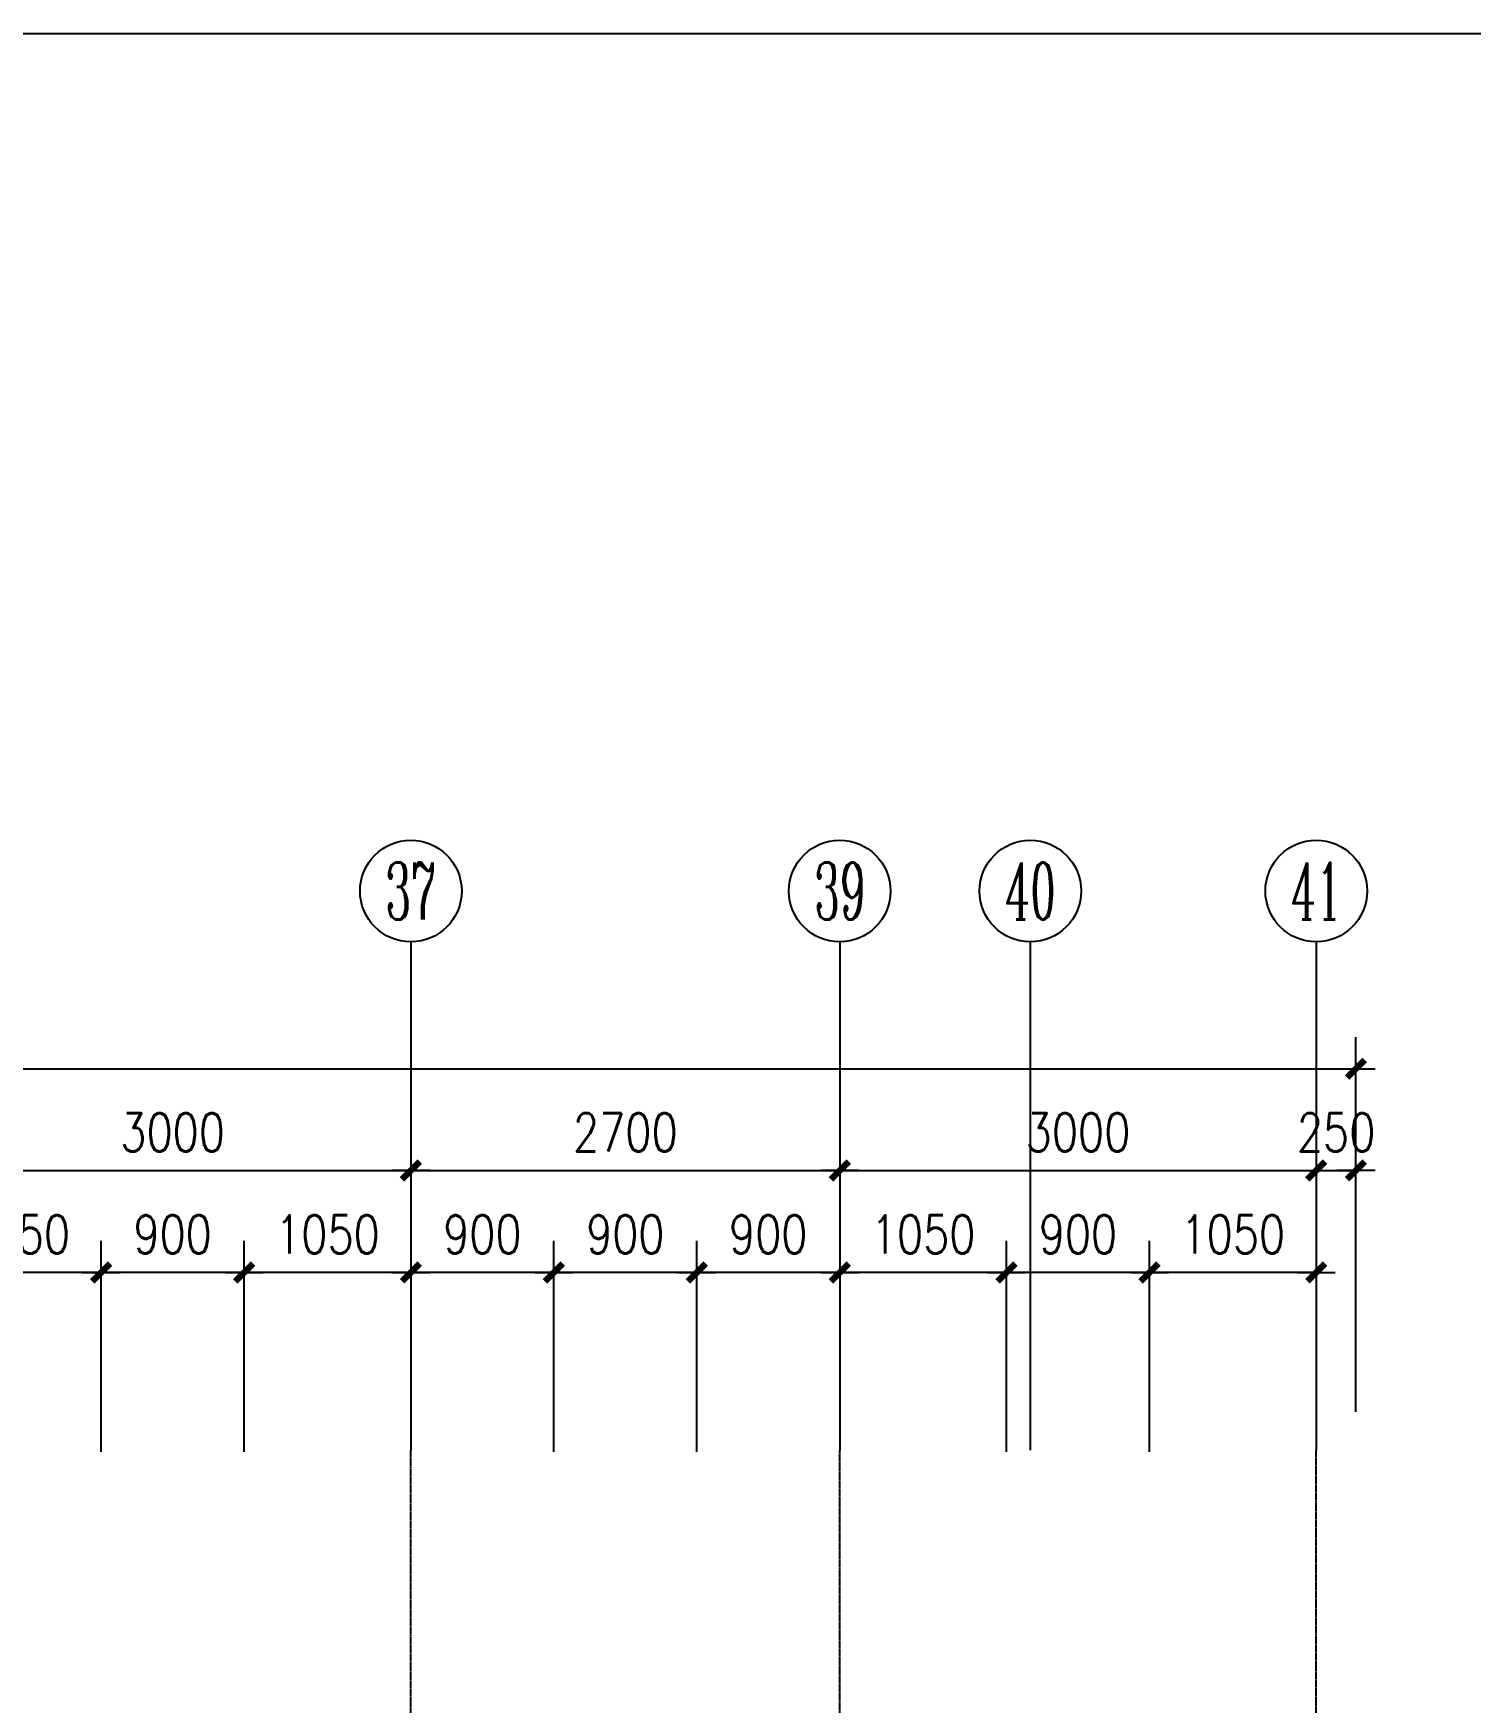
# Model space of a CAD drawing. Header units: millimetres. Extents: x -961 to 83139, y -328 to 41672.
# Drawn here: x 63266 to 72315, y 31161 to 41672 of the extents above; entities that cross this region are included whole.
import ezdxf
from ezdxf.enums import TextEntityAlignment as Align

# ---------------------------------------------------------------- set-up
doc = ezdxf.new("R2010")
doc.units = ezdxf.units.MM
doc.linetypes.add('CONTINOUS', pattern=[0])
doc.linetypes.add('DOTE', pattern=[2.42, 2, -0.2, 0.02, -0.2])
for name, color, linetype in [('AXIS', 3, 'Continuous'), ('AXIS_TEXT', 7, 'Continuous'), ('DOTE', 1, 'DOTE'), ('PUB_DIM', 3, 'Continuous'), ('看线', 130, 'CONTINOUS')]:
    doc.layers.add(name, color=color, linetype=linetype)
doc.styles.add('COMPLEX', font='COMPLEX')
doc.styles.add('DIM_FONT', font='SIMPLEX.shx', dxfattribs={"width": 0.8})
doc.dimstyles.new('AXIS80', dxfattribs={"dimscale": 0.8, "dimtxt": 300, "dimasz": 1, "dimexe": 250, "dimexo": 300, "dimgap": 150, "dimtad": 1, "dimdec": 0, "dimzin": 0, "dimdsep": 46, "dimtxsty": 'DIM_FONT', "dimblk": '_DIMX', "dimcen": 0.09, "dimse1": 1, "dimse2": 1, "dimclrt": 7, "dimadec": 0, "dimazin": 0, "dimtfac": 1, "dimtdec": 0, "dimtix": 1, "dimtmove": 2, "dimatfit": 3, "dimldrblk": '_DIMX', "dimfxl": 1, "dimtolj": 1, "dimtzin": 0, "dimarcsym": 0})
doc.dimstyles.new('DIMA80', dxfattribs={"dimscale": 0.8, "dimtxt": 300, "dimasz": 1, "dimexe": 250, "dimexo": 300, "dimgap": 150, "dimtad": 1, "dimdec": 0, "dimzin": 0, "dimdsep": 46, "dimtxsty": 'DIM_FONT', "dimblk": '_DIMX', "dimcen": 0.09, "dimse1": 1, "dimclrt": 7, "dimadec": 0, "dimazin": 0, "dimtfac": 1, "dimtdec": 0, "dimtix": 1, "dimtmove": 2, "dimatfit": 3, "dimldrblk": '_DIMX', "dimfxl": 1, "dimtolj": 1, "dimtzin": 0, "dimarcsym": 0})
doc.dimstyles.new('DIMB80', dxfattribs={"dimscale": 0.8, "dimtxt": 300, "dimasz": 1, "dimexe": 250, "dimexo": 300, "dimgap": 150, "dimtad": 1, "dimdec": 0, "dimzin": 0, "dimdsep": 46, "dimtxsty": 'DIM_FONT', "dimblk": '_DIMX', "dimcen": 0.09, "dimse2": 1, "dimclrt": 7, "dimadec": 0, "dimazin": 0, "dimtfac": 1, "dimtdec": 0, "dimtix": 1, "dimtmove": 2, "dimatfit": 3, "dimldrblk": '_DIMX', "dimfxl": 1, "dimtolj": 1, "dimtzin": 0, "dimarcsym": 0})
doc.dimstyles.new('DIMN80', dxfattribs={"dimscale": 0.8, "dimtxt": 300, "dimasz": 1, "dimexe": 250, "dimexo": 300, "dimgap": 150, "dimtad": 1, "dimdec": 0, "dimzin": 0, "dimdsep": 46, "dimtxsty": 'DIM_FONT', "dimblk": '_DIMX', "dimcen": 0.09, "dimclrt": 7, "dimadec": 0, "dimazin": 0, "dimtfac": 1, "dimtdec": 0, "dimtix": 1, "dimtmove": 2, "dimatfit": 3, "dimldrblk": '_DIMX', "dimfxl": 1, "dimtolj": 1, "dimtzin": 0, "dimarcsym": 0})

# ---------------------------------------------------------------- blocks, each defined once
blk = doc.blocks.new('_DIMX')
blk.add_line((-150, 0), (150, 0))
at = {"const_width": 50}
blk.add_lwpolyline([(-70, -70), (70, 70)], dxfattribs=at)
blk = doc.blocks.new('*D527')
at = {"layer": 'Defpoints', "color": 0}
for p in [(71593, 35152), (8383, 33230), (71593, 33230)]:
    blk.add_point(p, dxfattribs=at)
at = {"layer": 'PUB_DIM', "color": 0, "lineweight": -2}
for p, q in [((8383, 33470), (8383, 35352)), ((71593, 33470), (71593, 35352)), ((8383, 35152), (71592, 35152))]:
    blk.add_line(p, q, dxfattribs=at)
at = {"layer": 'PUB_DIM', "color": 0, "lineweight": -2, "xscale": 0.8, "yscale": 0.8, "zscale": 0.8, "rotation": 180}
blk.add_blockref('_DIMX', (8383, 35152), dxfattribs=at)
at = {"layer": 'PUB_DIM', "color": 0, "lineweight": -2, "xscale": 0.8, "yscale": 0.8, "zscale": 0.8}
blk.add_blockref('_DIMX', (71593, 35152), dxfattribs=at)
at = {"layer": 'PUB_DIM', "color": 7, "insert": (39988, 35392), "char_height": 240, "attachment_point": 5, "style": 'DIM_FONT'}
blk.add_mtext('\\A1;63200', dxfattribs=at)
blk = doc.blocks.new('*D603')
at = {"layer": 'Defpoints', "color": 0}
for p in [(67443, 33870), (67443, 32501), (68343, 32501)]:
    blk.add_point(p, dxfattribs=at)
at = {"layer": 'PUB_DIM', "color": 0, "lineweight": -2}
for p, q in [((67443, 32741), (67443, 34070)), ((68342, 33870), (67443, 33870))]:
    blk.add_line(p, q, dxfattribs=at)
at = {"layer": 'PUB_DIM', "color": 0, "lineweight": -2, "xscale": 0.8, "yscale": 0.8, "zscale": 0.8, "rotation": 180}
blk.add_blockref('_DIMX', (67443, 33870), dxfattribs=at)
at = {"layer": 'PUB_DIM', "color": 0, "lineweight": -2, "xscale": 0.8, "yscale": 0.8, "zscale": 0.8}
blk.add_blockref('_DIMX', (68343, 33870), dxfattribs=at)
at = {"layer": 'PUB_DIM', "color": 7, "insert": (67893, 34110), "char_height": 240, "attachment_point": 5, "style": 'DIM_FONT'}
blk.add_mtext('\\A1;900', dxfattribs=at)
blk = doc.blocks.new('*D604')
at = {"layer": 'Defpoints', "color": 0}
for p in [(66543, 33870), (66543, 32501), (67443, 32501)]:
    blk.add_point(p, dxfattribs=at)
at = {"layer": 'PUB_DIM', "color": 0, "lineweight": -2}
for p, q in [((66543, 32741), (66543, 34070)), ((67443, 32741), (67443, 34070)), ((67442, 33870), (66543, 33870))]:
    blk.add_line(p, q, dxfattribs=at)
at = {"layer": 'PUB_DIM', "color": 0, "lineweight": -2, "xscale": 0.8, "yscale": 0.8, "zscale": 0.8, "rotation": 180}
blk.add_blockref('_DIMX', (66543, 33870), dxfattribs=at)
at = {"layer": 'PUB_DIM', "color": 0, "lineweight": -2, "xscale": 0.8, "yscale": 0.8, "zscale": 0.8}
blk.add_blockref('_DIMX', (67443, 33870), dxfattribs=at)
at = {"layer": 'PUB_DIM', "color": 7, "insert": (66993, 34110), "char_height": 240, "attachment_point": 5, "style": 'DIM_FONT'}
blk.add_mtext('\\A1;900', dxfattribs=at)
blk = doc.blocks.new('*D605')
at = {"layer": 'AXIS', "color": 0, "lineweight": -2}
blk.add_line((65643, 34512), (68342, 34512), dxfattribs=at)
at = {"layer": 'Defpoints', "color": 0}
for p in [(68343, 34512), (65643, 32752), (68343, 32752)]:
    blk.add_point(p, dxfattribs=at)
at = {"layer": 'AXIS', "color": 0, "lineweight": -2, "xscale": 0.8, "yscale": 0.8, "zscale": 0.8, "rotation": 180}
blk.add_blockref('_DIMX', (65643, 34512), dxfattribs=at)
at = {"layer": 'AXIS', "color": 0, "lineweight": -2, "xscale": 0.8, "yscale": 0.8, "zscale": 0.8}
blk.add_blockref('_DIMX', (68343, 34512), dxfattribs=at)
at = {"layer": 'AXIS', "color": 7, "insert": (66993, 34752), "char_height": 240, "attachment_point": 5, "style": 'DIM_FONT'}
blk.add_mtext('\\A1;2700', dxfattribs=at)
blk = doc.blocks.new('*D614')
at = {"layer": 'AXIS', "color": 0, "lineweight": -2}
blk.add_line((62643, 34512), (65642, 34512), dxfattribs=at)
at = {"layer": 'Defpoints', "color": 0}
for p in [(65643, 34512), (62643, 32752), (65643, 32752)]:
    blk.add_point(p, dxfattribs=at)
at = {"layer": 'AXIS', "color": 0, "lineweight": -2, "xscale": 0.8, "yscale": 0.8, "zscale": 0.8, "rotation": 180}
blk.add_blockref('_DIMX', (62643, 34512), dxfattribs=at)
at = {"layer": 'AXIS', "color": 0, "lineweight": -2, "xscale": 0.8, "yscale": 0.8, "zscale": 0.8}
blk.add_blockref('_DIMX', (65643, 34512), dxfattribs=at)
at = {"layer": 'AXIS', "color": 7, "insert": (64143, 34752), "char_height": 240, "attachment_point": 5, "style": 'DIM_FONT'}
blk.add_mtext('\\A1;3000', dxfattribs=at)
blk = doc.blocks.new('_AXISO')
blk.add_circle((0, 0), 0.5)
at = {"layer": 'AXIS_TEXT', "style": 'COMPLEX', "width": 1.041667}
blk.add_attdef('A', text='', height=0.56, dxfattribs=at).set_placement((-0.25, -0.28), (0.25, -0.28), align=Align.FIT)
blk = doc.blocks.new('*D616')
at = {"layer": 'Defpoints', "color": 0}
for p in [(64593, 33870), (64593, 32501), (65643, 32501)]:
    blk.add_point(p, dxfattribs=at)
at = {"layer": 'PUB_DIM', "color": 0, "lineweight": -2}
for p, q in [((64593, 32741), (64593, 34070)), ((65642, 33870), (64593, 33870))]:
    blk.add_line(p, q, dxfattribs=at)
at = {"layer": 'PUB_DIM', "color": 0, "lineweight": -2, "xscale": 0.8, "yscale": 0.8, "zscale": 0.8, "rotation": 180}
blk.add_blockref('_DIMX', (64593, 33870), dxfattribs=at)
at = {"layer": 'PUB_DIM', "color": 0, "lineweight": -2, "xscale": 0.8, "yscale": 0.8, "zscale": 0.8}
blk.add_blockref('_DIMX', (65643, 33870), dxfattribs=at)
at = {"layer": 'PUB_DIM', "color": 7, "insert": (65118, 34110), "char_height": 240, "attachment_point": 5, "style": 'DIM_FONT'}
blk.add_mtext('\\A1;1050', dxfattribs=at)
blk = doc.blocks.new('*D617')
at = {"layer": 'Defpoints', "color": 0}
for p in [(63693, 33870), (63693, 32501), (64593, 32501)]:
    blk.add_point(p, dxfattribs=at)
at = {"layer": 'PUB_DIM', "color": 0, "lineweight": -2}
for p, q in [((63693, 32741), (63693, 34070)), ((64593, 32741), (64593, 34070)), ((64592, 33870), (63693, 33870))]:
    blk.add_line(p, q, dxfattribs=at)
at = {"layer": 'PUB_DIM', "color": 0, "lineweight": -2, "xscale": 0.8, "yscale": 0.8, "zscale": 0.8, "rotation": 180}
blk.add_blockref('_DIMX', (63693, 33870), dxfattribs=at)
at = {"layer": 'PUB_DIM', "color": 0, "lineweight": -2, "xscale": 0.8, "yscale": 0.8, "zscale": 0.8}
blk.add_blockref('_DIMX', (64593, 33870), dxfattribs=at)
at = {"layer": 'PUB_DIM', "color": 7, "insert": (64143, 34110), "char_height": 240, "attachment_point": 5, "style": 'DIM_FONT'}
blk.add_mtext('\\A1;900', dxfattribs=at)
blk = doc.blocks.new('*D618')
at = {"layer": 'Defpoints', "color": 0}
for p in [(62643, 33870), (62643, 32501), (63693, 32501)]:
    blk.add_point(p, dxfattribs=at)
at = {"layer": 'PUB_DIM', "color": 0, "lineweight": -2}
for p, q in [((63693, 32741), (63693, 34070)), ((63692, 33870), (62643, 33870))]:
    blk.add_line(p, q, dxfattribs=at)
at = {"layer": 'PUB_DIM', "color": 0, "lineweight": -2, "xscale": 0.8, "yscale": 0.8, "zscale": 0.8, "rotation": 180}
blk.add_blockref('_DIMX', (62643, 33870), dxfattribs=at)
at = {"layer": 'PUB_DIM', "color": 0, "lineweight": -2, "xscale": 0.8, "yscale": 0.8, "zscale": 0.8}
blk.add_blockref('_DIMX', (63693, 33870), dxfattribs=at)
at = {"layer": 'PUB_DIM', "color": 7, "insert": (63168, 34110), "char_height": 240, "attachment_point": 5, "style": 'DIM_FONT'}
blk.add_mtext('\\A1;1050', dxfattribs=at)
blk = doc.blocks.new('*D619')
at = {"layer": 'Defpoints', "color": 0}
for p in [(65643, 33870), (65643, 32501), (66543, 32501)]:
    blk.add_point(p, dxfattribs=at)
at = {"layer": 'PUB_DIM', "color": 0, "lineweight": -2}
for p, q in [((66543, 32741), (66543, 34070)), ((66542, 33870), (65643, 33870))]:
    blk.add_line(p, q, dxfattribs=at)
at = {"layer": 'PUB_DIM', "color": 0, "lineweight": -2, "xscale": 0.8, "yscale": 0.8, "zscale": 0.8, "rotation": 180}
blk.add_blockref('_DIMX', (65643, 33870), dxfattribs=at)
at = {"layer": 'PUB_DIM', "color": 0, "lineweight": -2, "xscale": 0.8, "yscale": 0.8, "zscale": 0.8}
blk.add_blockref('_DIMX', (66543, 33870), dxfattribs=at)
at = {"layer": 'PUB_DIM', "color": 7, "insert": (66093, 34110), "char_height": 240, "attachment_point": 5, "style": 'DIM_FONT'}
blk.add_mtext('\\A1;900', dxfattribs=at)
blk = doc.blocks.new('*D628')
at = {"layer": 'AXIS', "color": 0, "lineweight": -2}
for p, q in [((71593, 32992), (71593, 34712)), ((71342, 34512), (71341, 34512)), ((71343, 34512), (71593, 34512)), ((71593, 34512), (71594, 34512))]:
    blk.add_line(p, q, dxfattribs=at)
at = {"layer": 'Defpoints', "color": 0}
for p in [(71593, 34512), (71343, 32752), (71593, 32752)]:
    blk.add_point(p, dxfattribs=at)
at = {"layer": 'AXIS', "color": 0, "lineweight": -2, "xscale": 0.8, "yscale": 0.8, "zscale": 0.8}
blk.add_blockref('_DIMX', (71343, 34512), dxfattribs=at)
at = {"layer": 'AXIS', "color": 0, "lineweight": -2, "xscale": 0.8, "yscale": 0.8, "zscale": 0.8, "rotation": 180}
blk.add_blockref('_DIMX', (71593, 34512), dxfattribs=at)
at = {"layer": 'AXIS', "color": 7, "insert": (71468, 34752), "char_height": 240, "attachment_point": 5, "style": 'DIM_FONT'}
blk.add_mtext('\\A1;250', dxfattribs=at)
blk = doc.blocks.new('*D629')
at = {"layer": 'AXIS', "color": 0, "lineweight": -2}
blk.add_line((68343, 34512), (71342, 34512), dxfattribs=at)
at = {"layer": 'Defpoints', "color": 0}
for p in [(71343, 34512), (68343, 32752), (71343, 32752)]:
    blk.add_point(p, dxfattribs=at)
at = {"layer": 'AXIS', "color": 0, "lineweight": -2, "xscale": 0.8, "yscale": 0.8, "zscale": 0.8, "rotation": 180}
blk.add_blockref('_DIMX', (68343, 34512), dxfattribs=at)
at = {"layer": 'AXIS', "color": 0, "lineweight": -2, "xscale": 0.8, "yscale": 0.8, "zscale": 0.8}
blk.add_blockref('_DIMX', (71343, 34512), dxfattribs=at)
at = {"layer": 'AXIS', "color": 7, "insert": (69843, 34752), "char_height": 240, "attachment_point": 5, "style": 'DIM_FONT'}
blk.add_mtext('\\A1;3000', dxfattribs=at)
blk = doc.blocks.new('*D630')
at = {"layer": 'Defpoints', "color": 0}
for p in [(69393, 33870), (69393, 32501), (70293, 32501)]:
    blk.add_point(p, dxfattribs=at)
at = {"layer": 'PUB_DIM', "color": 0, "lineweight": -2}
for p, q in [((69393, 32741), (69393, 34070)), ((70293, 32741), (70293, 34070)), ((70292, 33870), (69393, 33870))]:
    blk.add_line(p, q, dxfattribs=at)
at = {"layer": 'PUB_DIM', "color": 0, "lineweight": -2, "xscale": 0.8, "yscale": 0.8, "zscale": 0.8, "rotation": 180}
blk.add_blockref('_DIMX', (69393, 33870), dxfattribs=at)
at = {"layer": 'PUB_DIM', "color": 0, "lineweight": -2, "xscale": 0.8, "yscale": 0.8, "zscale": 0.8}
blk.add_blockref('_DIMX', (70293, 33870), dxfattribs=at)
at = {"layer": 'PUB_DIM', "color": 7, "insert": (69843, 34110), "char_height": 240, "attachment_point": 5, "style": 'DIM_FONT'}
blk.add_mtext('\\A1;900', dxfattribs=at)
blk = doc.blocks.new('*D631')
at = {"layer": 'Defpoints', "color": 0}
for p in [(70293, 33870), (70293, 32501), (71343, 32501)]:
    blk.add_point(p, dxfattribs=at)
at = {"layer": 'PUB_DIM', "color": 0, "lineweight": -2}
for p, q in [((70293, 32741), (70293, 34070)), ((71342, 33870), (70293, 33870))]:
    blk.add_line(p, q, dxfattribs=at)
at = {"layer": 'PUB_DIM', "color": 0, "lineweight": -2, "xscale": 0.8, "yscale": 0.8, "zscale": 0.8, "rotation": 180}
blk.add_blockref('_DIMX', (70293, 33870), dxfattribs=at)
at = {"layer": 'PUB_DIM', "color": 0, "lineweight": -2, "xscale": 0.8, "yscale": 0.8, "zscale": 0.8}
blk.add_blockref('_DIMX', (71343, 33870), dxfattribs=at)
at = {"layer": 'PUB_DIM', "color": 7, "insert": (70818, 34110), "char_height": 240, "attachment_point": 5, "style": 'DIM_FONT'}
blk.add_mtext('\\A1;1050', dxfattribs=at)
blk = doc.blocks.new('*D632')
at = {"layer": 'Defpoints', "color": 0}
for p in [(68343, 33870), (68343, 32501), (69393, 32501)]:
    blk.add_point(p, dxfattribs=at)
at = {"layer": 'PUB_DIM', "color": 0, "lineweight": -2}
for p, q in [((69393, 32741), (69393, 34070)), ((69392, 33870), (68343, 33870))]:
    blk.add_line(p, q, dxfattribs=at)
at = {"layer": 'PUB_DIM', "color": 0, "lineweight": -2, "xscale": 0.8, "yscale": 0.8, "zscale": 0.8, "rotation": 180}
blk.add_blockref('_DIMX', (68343, 33870), dxfattribs=at)
at = {"layer": 'PUB_DIM', "color": 0, "lineweight": -2, "xscale": 0.8, "yscale": 0.8, "zscale": 0.8}
blk.add_blockref('_DIMX', (69393, 33870), dxfattribs=at)
at = {"layer": 'PUB_DIM', "color": 7, "insert": (68868, 34110), "char_height": 240, "attachment_point": 5, "style": 'DIM_FONT'}
blk.add_mtext('\\A1;1050', dxfattribs=at)

msp = doc.modelspace()

# ---------------------------------------------------------------- linework, layer by layer
at = {"layer": 'AXIS'}
for p, q in [((65642.7, 35951.7), (65642.7, 32751.7)), ((68342.7, 35951.7), (68342.7, 32751.7)), ((69542.7, 35951.7), (69542.7, 32751.7)), ((71342.7, 35951.7), (71342.7, 32751.7))]:
    msp.add_line(p, q, dxfattribs=at)
at = {"layer": 'DOTE'}
for p, q in [((65642.7, 24819), (65642.7, 32751.7)), ((68342.7, 24955.9), (68342.7, 32751.7)), ((71342.7, 15533.2), (71342.7, 32751.7))]:
    msp.add_line(p, q, dxfattribs=at)
at = {"layer": '看线'}
msp.add_lwpolyline([(-961.5, 41672.3), (83138.5, 41672.3), (83138.5, -327.7), (-961.5, -327.7)], close=True, dxfattribs=at)

# ---------------------------------------------------------------- block references
at = {"layer": 'AXIS'}
ref = msp.add_blockref('_AXISO', (65642.7, 36271.7), dxfattribs=dict(at, xscale=640, yscale=640, zscale=640))
ref.add_attrib('A', '37', dxfattribs={"layer": 'AXIS_TEXT', "height": 358.4, "style": 'COMPLEX', "width": 0.568182}).set_placement((65482.7, 36092.5), (65802.7, 36092.5), align=Align.FIT)
ref = msp.add_blockref('_AXISO', (68342.7, 36271.7), dxfattribs=dict(at, xscale=640, yscale=640, zscale=640))
ref.add_attrib('A', '39', dxfattribs={"layer": 'AXIS_TEXT', "height": 358.4, "style": 'COMPLEX', "width": 0.568182}).set_placement((68182.7, 36092.5), (68502.7, 36092.5), align=Align.FIT)
ref = msp.add_blockref('_AXISO', (69542.7, 36271.7), dxfattribs=dict(at, xscale=640, yscale=640, zscale=640))
ref.add_attrib('A', '40', dxfattribs={"layer": 'AXIS_TEXT', "height": 358.4, "style": 'COMPLEX', "width": 0.535714}).set_placement((69382.7, 36092.5), (69702.7, 36092.5), align=Align.FIT)
ref = msp.add_blockref('_AXISO', (71342.7, 36271.7), dxfattribs=dict(at, xscale=640, yscale=640, zscale=640))
ref.add_attrib('A', '41', dxfattribs={"layer": 'AXIS_TEXT', "height": 358.4, "style": 'COMPLEX', "width": 0.625}).set_placement((71182.7, 36092.5), (71502.7, 36092.5), align=Align.FIT)

# ---------------------------------------------------------------- dimensions: what is measured, and where the dimension line sits
for base, p1, p2, dimstyle, picture, middle in [((65642.6, 34511.7), (62642.6, 32751.7), (65642.6, 32751.7), 'AXIS80', '*D614', (64142.6, 34751.7)), ((68342.6, 34511.7), (65642.6, 32751.7), (68342.6, 32751.7), 'AXIS80', '*D605', (66992.6, 34751.7)), ((71342.6, 34511.7), (68342.6, 32751.7), (71342.6, 32751.7), 'AXIS80', '*D629', (69842.6, 34751.7)), ((71592.6, 34511.7), (71342.6, 32751.7), (71592.6, 32751.7), 'DIMA80', '*D628', (71467.6, 34751.7))]:
    dim = msp.add_linear_dim(base=base, p1=p1, p2=p2, dimstyle=dimstyle, dxfattribs=at)
    dim.commit()
    dim.dimension.update_dxf_attribs({"geometry": picture, "text_midpoint": middle})
at = {"layer": 'PUB_DIM'}
dim = msp.add_aligned_dim(p1=(8382.7, 33229.7), p2=(71592.6, 33229.7), distance=1922, text='63200', dimstyle='DIMN80', dxfattribs=at)
dim.commit()
dim.dimension.update_dxf_attribs({"geometry": '*D527', "text_midpoint": (39987.6, 35391.7)})
for p1, p2, dimstyle, picture, middle in [((63692.6, 32501.4), (62642.6, 32501.4), 'DIMB80', '*D618', (63167.6, 34110.1)), ((64592.6, 32501.4), (63692.6, 32501.4), 'DIMN80', '*D617', (64142.6, 34110.1)), ((65642.6, 32501.4), (64592.6, 32501.4), 'DIMA80', '*D616', (65117.6, 34110.1)), ((66542.6, 32501.4), (65642.6, 32501.4), 'DIMB80', '*D619', (66092.6, 34110.1)), ((67442.6, 32501.4), (66542.6, 32501.4), 'DIMN80', '*D604', (66992.6, 34110.1)), ((68342.6, 32501.4), (67442.6, 32501.4), 'DIMA80', '*D603', (67892.6, 34110.1)), ((69392.6, 32501.4), (68342.6, 32501.4), 'DIMB80', '*D632', (68867.6, 34110.1)), ((70292.6, 32501.4), (69392.6, 32501.4), 'DIMN80', '*D630', (69842.6, 34110.1)), ((71342.6, 32501.4), (70292.6, 32501.4), 'DIMA80', '*D631', (70817.6, 34110.1))]:
    dim = msp.add_aligned_dim(p1=p1, p2=p2, distance=-1368.6, dimstyle=dimstyle, dxfattribs=at)
    dim.commit()
    dim.dimension.update_dxf_attribs({"geometry": picture, "text_midpoint": middle})

doc.saveas('drawing.dxf')
